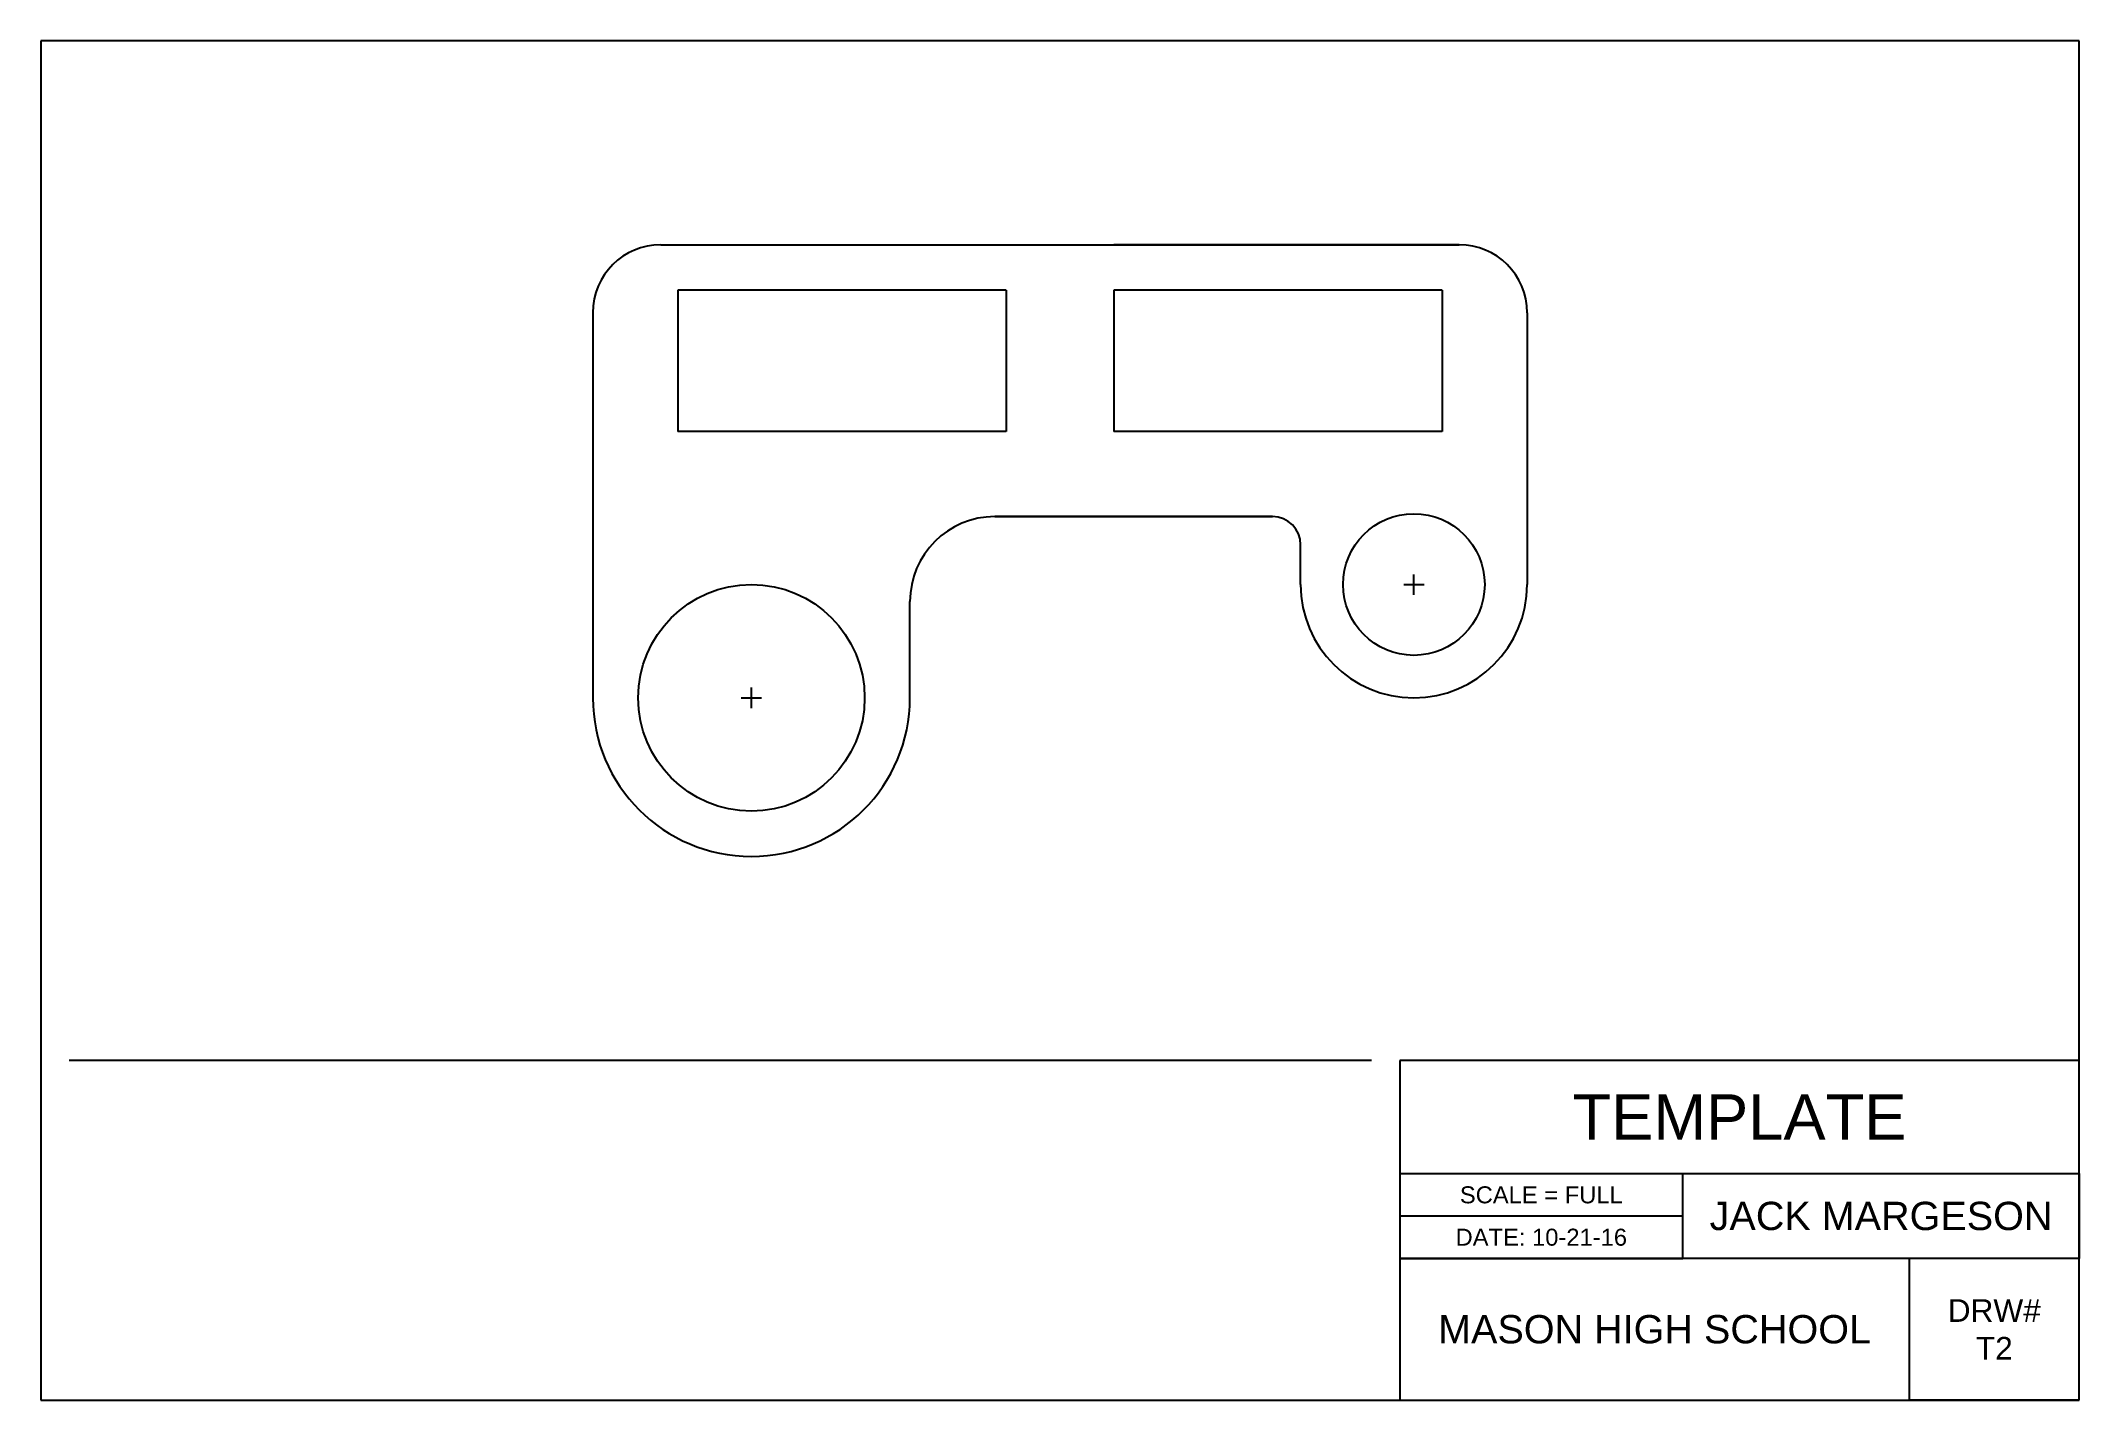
# Model space of a CAD drawing. Header units: inches. Extents: x 0 to 18, y 0 to 12.
import ezdxf

# ---------------------------------------------------------------- set-up
doc = ezdxf.new("R2010")
doc.units = ezdxf.units.IN
doc.header["$MEASUREMENT"] = 0
doc.styles.get("Standard").update_dxf_attribs({"font": 'arial.ttf'})

msp = doc.modelspace()

# ---------------------------------------------------------------- linework, layer by layer
for p, q in [((18, 12), (0, 12)), ((0, 12), (0, 0)), ((18, 0), (18, 12)), ((5.475, 10.2), (12.525, 10.2)), ((5.475, 10.2), (5.625, 10.2)), ((5.625, 10.2), (8.525, 10.2)), ((12.375, 10.2), (9.475, 10.2)), ((12.525, 10.2), (12.375, 10.2)), ((5.625, 9.8), (5.625, 8.55)), ((8.525, 9.8), (5.625, 9.8)), ((8.525, 9.8), (8.525, 8.55)), ((9.475, 9.8), (9.475, 8.55)), ((12.375, 9.8), (9.475, 9.8)), ((12.375, 9.8), (9.475, 9.8)), ((12.375, 9.8), (12.375, 8.55)), ((4.875, 9.6), (4.875, 6.2)), ((13.125, 9.6), (13.125, 7.2)), ((8.525, 8.55), (5.625, 8.55)), ((12.375, 8.55), (9.475, 8.55)), ((12.375, 8.55), (9.475, 8.55)), ((9, 7.8), (8.425, 7.8)), ((8.425, 7.8), (10.875, 7.8)), ((10.875, 7.8), (8.425, 7.8)), ((11.125, 7.2), (11.125, 7.55)), ((7.675, 6.2), (7.675, 7.05)), ((11.75, 3), (0.25, 3)), ((18, 3), (12, 3)), ((12, 3), (12, 0)), ((12, 3), (12, 2)), ((18, 0), (18, 3)), ((12, 2), (18, 2)), ((14.5, 1.25), (14.5, 2)), ((18, 2), (18, 1.25)), ((14.5, 1.625), (12, 1.625)), ((18, 1.25), (12, 1.25)), ((12, 1.25), (14.5, 1.25)), ((16.5, 0), (16.5, 1.25)), ((0, 0), (18, 0)), ((18, 0), (16.5, 0))]:
    msp.add_line(p, q)
at = {"color": 3}
for p, q in [((12.035, 7.2), (12.215, 7.2)), ((12.125, 7.11), (12.125, 7.29)), ((6.185, 6.2), (6.365, 6.2)), ((6.275, 6.11), (6.275, 6.29))]:
    msp.add_line(p, q, dxfattribs=at)
for centre, radius in [((12.125, 7.2), 0.625), ((6.275, 6.2), 1)]:
    msp.add_circle(centre, radius)
for centre, radius, start, end in [((5.475, 9.6), 0.6, 90, 180), ((12.525, 9.6), 0.6, 0, 90), ((8.425, 7.05), 0.75, 90, 180), ((10.875, 7.55), 0.25, 0, 90), ((12.125, 7.2), 1, 180, 0), ((6.275, 6.2), 1.4, 180, 0)]:
    msp.add_arc(centre, radius, start, end)

# ---------------------------------------------------------------- texts
at = {"attachment_point": 5}
for s, width, insert, char_height in [('TEMPLATE', 6, (15, 2.5), 0.4), ('SCALE = FULL', 2.5, (13.25, 1.812), 0.15), ('JACK MARGESON', 3.5, (16.25, 1.625), 0.25), ('DATE: 10-21-16', 2.5, (13.25, 1.438), 0.15), ('MASON HIGH SCHOOL', 4.5, (14.25, 0.625), 0.25), ('DRW#\\PT2', 1.5, (17.25, 0.625), 0.2)]:
    msp.add_mtext_dynamic_manual_height_columns(s, width=width, gutter_width=1, heights=[0], dxfattribs=dict(at, insert=insert, char_height=char_height))

doc.saveas('drawing.dxf')
